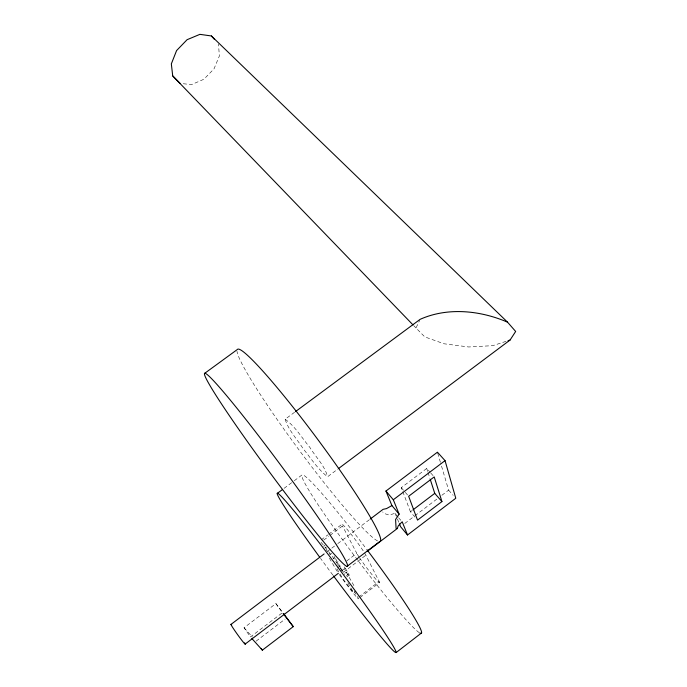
<?xml version="1.0" encoding="UTF-8"?>
<svg xmlns="http://www.w3.org/2000/svg" width="687" height="687" viewBox="0 0 687 687"><rect width="100%" height="100%" fill="white"/><g stroke="black" fill="none" stroke-linecap="round" stroke-linejoin="round"><path stroke-width="0.52" stroke-dasharray="3.44 2.58" d="M506.001 341.362L492.785 345.664L468.689 346.978L443.974 343.766L424.772 336.879L415.97 327.982L419.68 320.288M337.008 568.879L342.736 578.686L353.702 592.855L355.969 591.129M358.743 597.003L379.138 581.425L365.845 555.216A20.292 1.443 53.1 0 0 350.447 533.413A20.292 1.443 53.1 0 0 342.47 525.967L329.683 535.628M360.005 597.535L379.43 582.705M341.765 570.699L346.042 567.453M344.23 566.938L345.363 568.535L342.152 570.974L337.592 564.594M404.78 523.46L414.055 516.418M414.896 515.774L436.812 499.123M441.87 495.284L448.611 490.157L440.753 463.476M343.337 572.323L365.845 555.216M344.694 573.353L346.265 572.159L349.116 575.174L346.746 576.977M256.105 641.16L285.148 619.081M346.42 575.697L348.816 573.877L345.363 568.535M331.718 553.404L330.112 554.615L326.205 549.772M333.358 558.771L334.913 557.595L333.684 555.877M275.899 603.607L282.451 612.667L250.454 636.961L244.057 627.738L275.899 603.607L282.348 611.945M336.45 563.005L338.064 561.786M414.957 517.105L410.457 511.798L412.131 510.527M337.532 567.926L341.722 564.748M346.746 560.936L356.793 553.31L342.47 525.967M321.258 539.853L327.871 534.864M328.695 534.246L341.911 524.267M323.714 540.128L328.833 536.264M323.543 546.277L325.114 545.083M410.457 511.798L401.294 487.676L426.73 468.448L430.131 472.295M324.908 548.157L326.505 546.946M327.536 551.36L330.954 548.776M331.812 548.132L336.939 544.25M337.798 543.597L369.426 519.673M294.594 412.26L285.131 419.259C288.549 430.328 296.999 439.01 303.096 448.645C310.945 458.22 317.652 469.127 327.579 476.752L337.858 469.049M284.083 488.337L293.452 481.347M294.302 480.711L301.962 474.983A99.083 6.853 53 0 1 365.673 547.968M398.228 517.285L395.077 513.283L389.228 515.087L385.003 513.747L382.642 511.961M183.257 83.737L191.536 84.595L203.867 79.271L214.009 68.855L219.368 55.991L218.483 43.942M285.131 419.259C295.35 426.515 301.782 437.825 309.76 447.254C315.625 456.984 324.719 465.537 327.579 476.752M413.737 325.672L415.97 327.982M398.855 518.092L400.856 520.291M244.057 627.738L252.558 637.21M448.611 490.157L453.18 495.31M430.809 473.06L434.21 476.907M401.294 487.676L404.643 491.574M405.304 492.356L407.984 495.482M329.425 558.239L335.857 569.197A19.322 0.876 53.3 0 0 337.764 572.177M347.888 582.782L353.702 592.855M335.428 558.488L344.702 574.624M354.252 591.318L357.893 597.656A19.322 0.876 53.3 0 1 352.577 592.263A19.322 0.876 53.3 0 1 338.279 572.941M346.265 572.159L355.153 587.797M395.077 513.283L397.034 518.058M397.43 519.011L398.992 522.841M426.73 468.448L427.692 471.437M428.018 472.433L429.942 478.418M437.731 453.205L440.453 462.445M348.816 573.877L349.116 575.174M332.86 575.062A99.332 4.328 53.3 0 1 320.554 558.376M419.293 632.667A99.083 6.853 53 0 1 358.313 560.978M357.678 560.145A99.083 6.853 53 0 1 301.971 474.975M379.138 581.425A19.279 1.288 53 0 1 373.771 576.797A19.279 1.288 53 0 1 359.653 557.938M359.112 557.123A19.279 1.288 53 0 1 356.793 553.31M321.001 542.309A20.344 0.979 53.3 0 1 324.29 546.156M324.805 546.8A20.344 0.979 53.3 0 1 342.272 570.588M377.567 540.927A119.632 10.649 53.4 0 1 298.991 449.908A119.632 10.649 53.4 0 1 236.989 351.28"/><path stroke-width="1.03" d="M397.301 528.518L398.228 525.873L402.187 521.759L407.52 534.993L455.782 498.255L445.047 460.633L437.43 452.183L385.948 491.042L391.916 505.58L399.113 514.134L395.583 519.484L396.09 528.475L397.301 528.518L367.399 551.232M338.717 468.405L510.072 340.039L515.662 331.46L507.53 322.169L211.398 35.964L199.9 34.35L187.087 39.7L176.585 50.572L171.338 63.882L172.712 75.896L412.999 324.899M396.013 652.65L421.165 633.234M346.987 566.406A120.027 6.561 53.5 0 0 248.565 422.874A120.027 6.561 53.5 0 0 232.498 420.238A120.027 6.561 53.5 0 0 346.987 566.406L379.705 541.562A119.632 10.649 53.4 0 0 318.725 440.745A119.632 10.649 53.4 0 0 237.324 349.52L204.546 373.436M245.233 644.02L338.356 573.293M441.939 501.579L417.533 520.128L408.653 496.263L434.21 476.907L441.939 501.579L434.751 493.36L430.26 479.414M251.854 638.515L262.357 650.151L293.255 626.63L283.637 613.611M412.973 509.891L434.751 493.36M399.113 514.134L393.316 499.758L445.047 460.633M230.944 624.44L324.118 553.945M370.276 519.029L383.097 509.325L386.489 508.612L391.916 505.58M277.282 493.421L282.383 489.608M295.453 411.625L420.143 319.326C447.666 307.003 480.368 310.43 507.53 322.169M508.037 340.7L510.072 340.039M172.712 75.896L180.149 83.419M211.398 35.964L214.232 39.159M385.948 491.042L393.316 499.758M407.52 534.993L400.564 526.663L399.387 523.795M283.087 613.491L293.255 626.63M261.215 648.519L262.357 650.151M244.632 642.826A12.229 0.627 54.3 0 1 237.908 635.071A12.229 0.627 54.3 0 1 231.717 624.964M319.352 556.736A99.332 4.328 53.3 0 1 292.756 509.445A99.332 4.328 53.3 0 1 391.71 643.676A99.332 4.328 53.3 0 1 333.487 575.904M366.918 549.626A99.083 6.853 53 0 1 419.912 633.019"/></g></svg>
